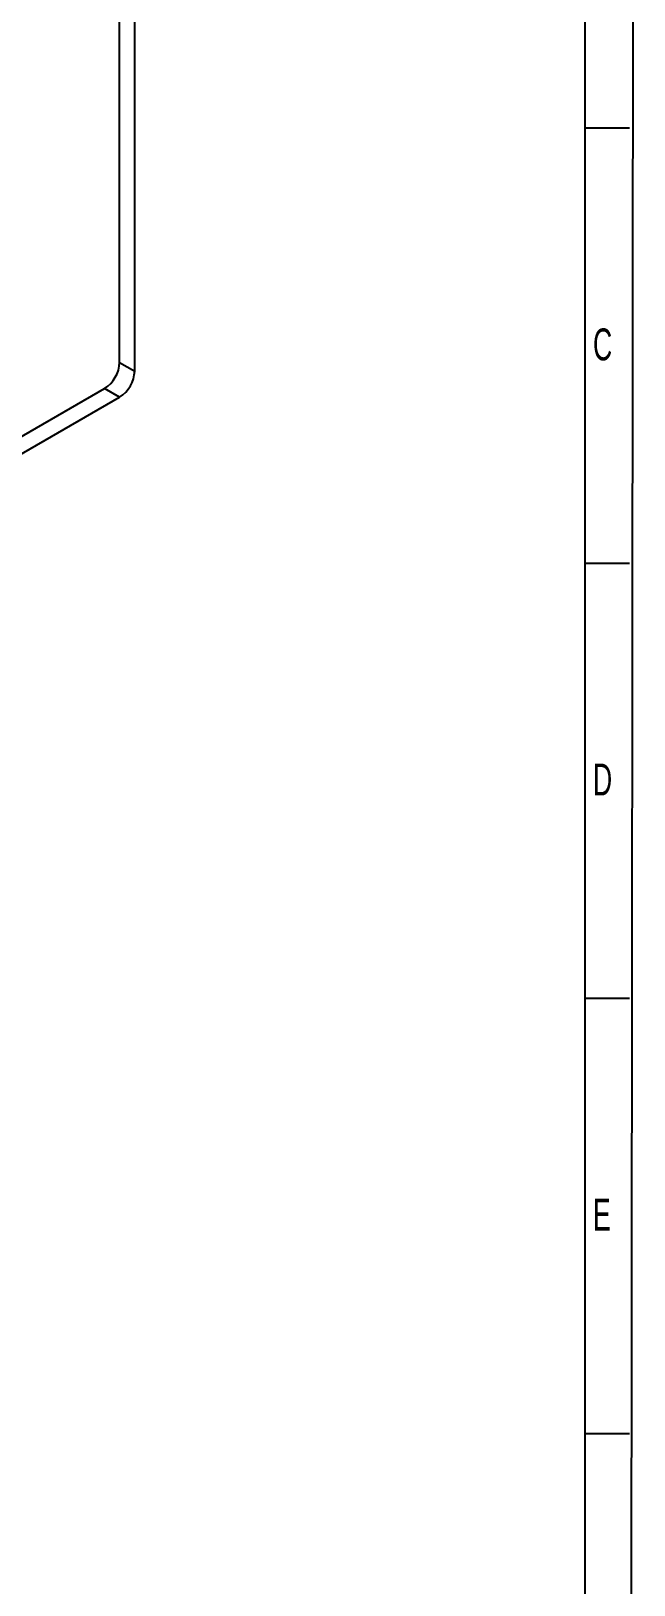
# Model space of a CAD drawing. Header units: millimetres. Extents: x 10 to 411, y 8 to 288.
# Drawn here: x 363.3 to 410.6, y 102.5 to 224.3 of the extents above; entities that cross this region are included whole.
import ezdxf

# ---------------------------------------------------------------- set-up
doc = ezdxf.new("R2010")
doc.units = ezdxf.units.MM
doc.layers.add('SLD-0', color=179, linetype='Continuous')
doc.styles.add('SLDTEXTSTYLE2', font='TXT', dxfattribs={"width": 0.623711})

msp = doc.modelspace()

# ---------------------------------------------------------------- linework, layer by layer
at = {"color": 7, "linetype": 'Continuous', "lineweight": 25}
for p, q in [((370.262747, 198.365054), (370.262747, 269.131925)), ((371.441258, 197.684714), (371.441258, 268.451585)), ((370.262747, 198.365054), (371.441258, 197.684714)), ((280.93159, 145.434374), (369.084236, 196.323813)), ((370.262747, 195.643473), (369.084236, 196.323813)), ((282.110102, 144.754034), (370.262747, 195.643473))]:
    msp.add_line(p, q, dxfattribs=at)
for centre in [(367.704054, 198.481489), (368.882565, 197.801149)]:
    msp.add_arc(centre, 2.561341, 302.60547834, 357.39452151, dxfattribs=at)
at = {"layer": 'SLD-0'}
for p, q in [((410.569613, 288.498273), (410.236202, 8.022185)), ((406.735919, 285.047018), (406.735919, 10.660105)), ((406.735919, 216.748273), (410.235919, 216.748273)), ((406.735919, 182.623273), (410.235919, 182.623273)), ((406.735919, 148.498273), (410.235919, 148.498273)), ((406.735919, 114.373273), (410.235919, 114.373273))]:
    msp.add_line(p, q, dxfattribs=at)

# ---------------------------------------------------------------- texts
at = {"layer": 'SLD-0', "char_height": 2.5, "attachment_point": 1, "style": 'SLDTEXTSTYLE2'}
for s, insert in [('C', (407.362197, 201.02648)), ('D', (407.362197, 166.90148)), ('E', (407.362197, 132.77648))]:
    msp.add_mtext(s, dxfattribs=dict(at, insert=insert))

doc.saveas('drawing.dxf')
